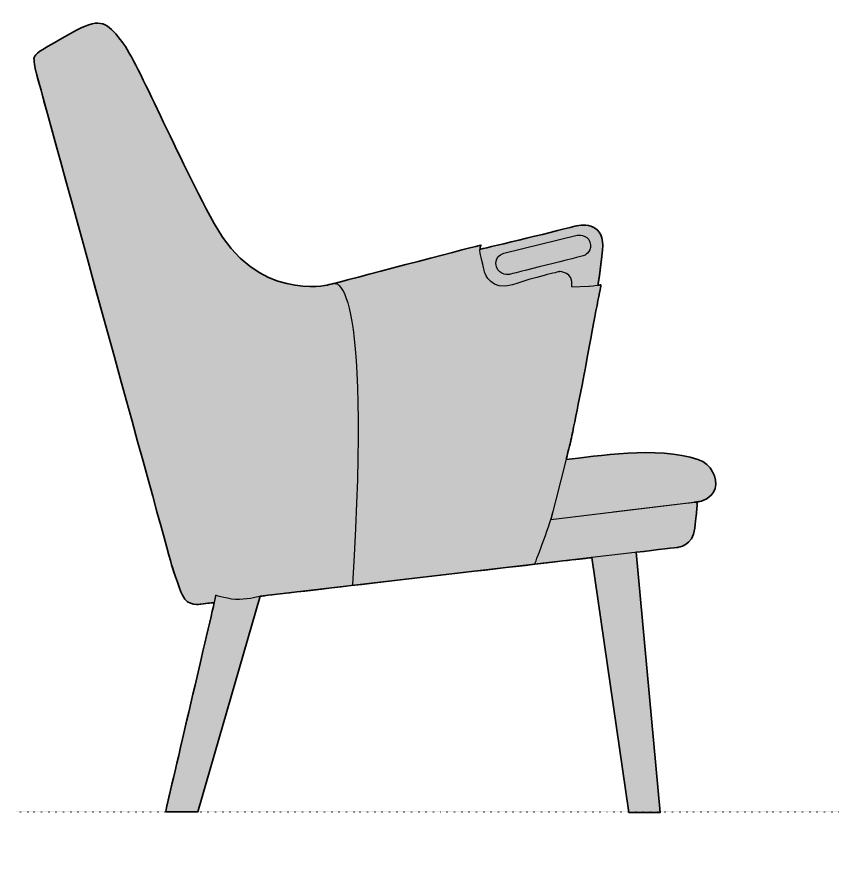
# Model space of a CAD drawing. Header units: millimetres. Extents: x 0 to 2150, y -1012 to 834.
# Drawn here: x 1287 to 2150, y -48 to 834 of the extents above; entities that cross this region are included whole.
import ezdxf

# ---------------------------------------------------------------- set-up
doc = ezdxf.new("R2010")
doc.units = ezdxf.units.MM
doc.linetypes.add('Dots', pattern=[1, 0, -1])
doc.layers.add('Blocks', color=7, linetype='Continuous')
doc.layers.add('Blocks$Fill', color=7, linetype='Continuous', true_color=0xffffff)
for name, color, linetype, lineweight, true_color in [('Blocks$Inner', 7, 'Continuous', 25, 0x007f00), ('Blocks$Outline', 7, 'Continuous', 35, 0xff3f3f), ('Groud', 7, 'Dots', 25, 0x243775)]:
    doc.layers.add(name, color=color, linetype=linetype, lineweight=lineweight, true_color=true_color)

# ---------------------------------------------------------------- blocks, each defined once
blk = doc.blocks.new('CH71 Side')
at = {"layer": 'Blocks$Fill', "extrusion": (0, 0, -1)}
blk.add_hatch(color=256, dxfattribs=at).paths.add_polyline_path([(148.15, 272.1), (123.12, -0.9), (155.86, -0.9), (194.85, 266.52), (194.86, 266.52), (542.87, 226), (608.11, 0), (608.6, 0), (642.08, 0), (642.08, 0.01), (590.92, 219.41), (605.15, 217.71), (605.15, 217.71), (605.31, 217.68), (605.49, 217.64), (605.75, 217.6), (606.07, 217.55), (606.45, 217.5), (606.89, 217.45), (607.38, 217.41), (607.91, 217.37), (608.5, 217.35), (609.12, 217.35), (609.78, 217.36), (610.47, 217.4), (610.82, 217.42), (611.19, 217.46), (611.56, 217.5), (611.93, 217.55), (612.31, 217.61), (612.69, 217.68), (613.08, 217.75), (613.47, 217.84), (613.87, 217.93), (614.27, 218.04), (614.67, 218.16), (615.07, 218.29), (615.47, 218.43), (615.87, 218.58), (616.28, 218.74), (616.68, 218.92), (617.08, 219.11), (617.48, 219.32), (617.88, 219.54), (618.27, 219.77), (618.67, 220.02), (619.06, 220.29), (619.44, 220.57), (619.82, 220.87), (620.2, 221.18), (620.57, 221.51), (620.94, 221.86), (621.29, 222.23), (621.65, 222.62), (621.99, 223.02), (622.33, 223.45), (622.65, 223.89), (622.97, 224.36), (623.28, 224.84), (623.58, 225.35), (623.87, 225.88), (624.15, 226.43), (624.42, 227), (625.13, 228.67), (625.92, 230.66), (627.69, 235.4), (631.49, 246.25), (636.19, 260.43), (778.7, 778.45), (778.7, 778.45), (779.01, 780.15), (779.64, 784.06), (779.93, 786.27), (780.04, 787.33), (780.13, 788.34), (780.15, 788.81), (780.17, 789.26), (780.17, 789.67), (780.17, 789.87), (780.17, 790.06), (780.16, 790.24), (780.14, 790.4), (780.13, 790.56), (780.11, 790.71), (780.1, 790.78), (780.09, 790.85), (780.07, 790.91), (780.06, 790.97), (780.04, 791.03), (780.03, 791.09), (780.02, 791.11), (780.01, 791.14), (780, 791.16), (779.99, 791.19), (779.86, 791.52), (779.71, 791.87), (779.62, 792.05), (779.54, 792.23), (779.44, 792.41), (779.34, 792.6), (779.24, 792.79), (779.12, 792.98), (779, 793.17), (778.87, 793.37), (778.74, 793.57), (778.59, 793.77), (778.44, 793.97), (778.27, 794.17), (778.1, 794.38), (777.91, 794.59), (777.72, 794.8), (777.51, 795.01), (777.29, 795.23), (777.06, 795.45), (776.82, 795.67), (776.56, 795.89), (776.29, 796.11), (776.01, 796.33), (775.71, 796.56), (775.4, 796.78), (775.07, 797.01), (774.73, 797.24), (774.37, 797.47), (774, 797.7), (758.14, 807.11), (735.38, 819.87), (733.01, 821.13), (730.76, 822.26), (728.6, 823.26), (726.54, 824.15), (725.55, 824.55), (724.58, 824.92), (723.63, 825.26), (722.71, 825.58), (721.8, 825.86), (720.92, 826.12), (720.06, 826.35), (719.21, 826.55), (718.38, 826.73), (717.58, 826.88), (716.79, 827.01), (716.01, 827.1), (715.26, 827.18), (714.51, 827.22), (713.79, 827.24), (713.08, 827.24), (712.72, 827.23), (712.38, 827.21), (712.03, 827.19), (711.69, 827.16), (711.36, 827.13), (711.02, 827.09), (710.69, 827.04), (710.36, 826.99), (710.04, 826.93), (709.71, 826.87), (709.39, 826.8), (709.07, 826.72), (708.76, 826.64), (708.45, 826.55), (708.14, 826.46), (707.83, 826.36), (707.52, 826.26), (707.22, 826.15), (706.92, 826.04), (706.62, 825.92), (706.32, 825.79), (706.03, 825.66), (705.44, 825.39), (704.87, 825.09), (704.29, 824.77), (703.73, 824.43), (703.17, 824.08), (702.61, 823.7), (702.06, 823.3), (701.5, 822.89), (700.96, 822.45), (700.41, 822), (699.87, 821.53), (699.32, 821.04), (698.78, 820.53), (697.69, 819.46), (696.59, 818.33), (695.48, 817.14), (694.35, 815.88), (689.59, 810.27), (688.78, 809.27), (687.94, 808.16), (687.07, 806.95), (686.17, 805.65), (684.28, 802.76), (682.29, 799.49), (680.19, 795.88), (677.98, 791.92), (673.26, 783.04), (607.37, 648.07), (591.12, 617.02), (589.02, 613.24), (586.88, 609.61), (584.7, 606.11), (582.48, 602.76), (580.23, 599.54), (577.94, 596.45), (575.62, 593.49), (573.28, 590.66), (570.91, 587.96), (568.52, 585.37), (566.1, 582.91), (563.67, 580.56), (561.23, 578.33), (558.77, 576.2), (556.29, 574.19), (553.81, 572.28), (551.33, 570.48), (548.84, 568.77), (546.34, 567.17), (543.85, 565.66), (541.37, 564.24), (538.89, 562.91), (536.41, 561.67), (533.95, 560.51), (531.5, 559.43), (529.07, 558.44), (526.65, 557.51), (524.26, 556.67), (521.89, 555.89), (519.54, 555.18), (517.22, 554.54), (514.93, 553.96), (512.67, 553.44), (510.45, 552.98), (508.27, 552.57), (506.12, 552.22), (504.02, 551.91), (501.96, 551.65), (499.95, 551.44), (497.99, 551.27), (494.22, 551.03), (490.68, 550.93), (487.38, 550.94), (484.35, 551.04), (481.61, 551.21), (479.17, 551.43), (477.05, 551.67), (475.27, 551.92), (473.85, 552.15), (472.82, 552.34), (471.98, 552.51), (471.97, 552.52), (471.97, 552.52), (465.69, 554.16), (465.66, 554.17), (465.62, 554.18), (465.57, 554.19), (465.52, 554.21), (465.47, 554.22), (465.4, 554.24), (465.34, 554.25), (465.26, 554.27), (311.21, 594.45), (311.21, 594.45), (311.31, 594.08), (311.54, 593.1), (311.68, 592.43), (311.82, 591.67), (311.95, 590.85), (312.01, 590.42), (312.06, 589.98), (271.45, 599.61), (212.47, 614.3), (212.01, 614.43), (211.53, 614.54), (210.52, 614.77), (209.45, 614.96), (208.33, 615.13), (207.16, 615.26), (206.56, 615.31), (205.96, 615.36), (205.34, 615.39), (204.72, 615.41), (204.08, 615.41), (203.45, 615.41), (202.81, 615.39), (202.17, 615.36), (201.52, 615.31), (200.87, 615.25), (200.22, 615.18), (199.57, 615.09), (198.92, 614.98), (198.27, 614.85), (197.63, 614.71), (196.98, 614.54), (196.34, 614.36), (195.71, 614.16), (195.08, 613.94), (194.46, 613.7), (193.85, 613.44), (193.55, 613.3), (193.24, 613.15), (192.95, 613), (192.65, 612.84), (192.35, 612.68), (192.06, 612.51), (191.78, 612.34), (191.49, 612.16), (191.21, 611.97), (190.93, 611.78), (190.65, 611.58), (190.38, 611.38), (190.11, 611.17), (189.84, 610.95), (189.58, 610.73), (189.32, 610.5), (189.07, 610.26), (188.82, 610.02), (188.57, 609.77), (188.33, 609.51), (188.09, 609.25), (187.85, 608.98), (187.63, 608.7), (187.4, 608.41), (187.18, 608.12), (186.97, 607.82), (186.76, 607.51), (186.55, 607.2), (186.35, 606.88), (186.16, 606.55), (185.97, 606.21), (185.78, 605.87), (185.61, 605.51), (185.43, 605.15), (185.27, 604.78), (185.11, 604.41), (184.95, 604.02), (184.8, 603.63), (184.66, 603.23), (184.53, 602.82), (184.4, 602.4), (184.28, 601.98), (184.16, 601.54), (184.05, 601.1), (183.95, 600.65), (183.85, 600.19), (183.77, 599.72), (183.69, 599.24), (183.61, 598.75), (183.55, 598.26), (183.44, 597.24), (183.36, 596.18), (183.32, 595.09), (183.3, 593.96), (183.32, 592.79), (183.38, 591.58), (183.47, 590.33), (183.6, 589.04), (187.11, 560.39), (188.02, 554.16), (188.36, 552.07), (187.11, 552.33), (186.11, 552.56), (185.08, 552.82), (201.08, 467.99), (210.27, 421.13), (216.76, 389.11), (216.76, 389.11), (221.76, 369.31), (175.65, 374.7), (166.47, 375.5), (157.08, 376.14), (147.55, 376.57), (137.95, 376.73), (133.15, 376.71), (128.37, 376.59), (123.6, 376.39), (118.87, 376.1), (114.18, 375.7), (109.55, 375.19), (104.97, 374.56), (100.47, 373.82), (96.04, 372.95), (91.71, 371.95), (89.58, 371.39), (87.48, 370.8), (85.4, 370.18), (83.35, 369.51), (82.7, 369.29), (82.06, 369.04), (81.43, 368.79), (80.81, 368.52), (80.2, 368.23), (79.6, 367.94), (79.01, 367.63), (78.43, 367.31), (77.87, 366.97), (77.31, 366.63), (76.77, 366.27), (76.23, 365.9), (75.71, 365.53), (75.2, 365.14), (74.7, 364.74), (74.22, 364.33), (73.74, 363.91), (73.28, 363.48), (72.82, 363.04), (72.38, 362.6), (71.95, 362.14), (71.54, 361.68), (71.13, 361.21), (70.74, 360.73), (70.36, 360.25), (69.99, 359.76), (69.63, 359.26), (69.28, 358.75), (68.95, 358.24), (68.63, 357.73), (68.32, 357.21), (68.03, 356.68), (67.74, 356.15), (67.47, 355.61), (67.21, 355.08), (66.97, 354.53), (66.73, 353.99), (66.51, 353.44), (66.3, 352.88), (66.11, 352.33), (65.93, 351.77), (65.76, 351.21), (65.6, 350.65), (65.46, 350.09), (65.33, 349.53), (65.21, 348.97), (65.11, 348.4), (65.02, 347.84), (64.94, 347.28), (64.88, 346.71), (64.83, 346.15), (64.79, 345.59), (64.77, 345.03), (64.76, 344.47), (64.77, 343.92), (64.78, 343.37), (64.82, 342.82), (64.86, 342.27), (64.92, 341.72), (65, 341.18), (65.08, 340.65), (65.19, 340.12), (65.3, 339.59), (65.43, 339.07), (65.58, 338.55), (65.74, 338.05), (65.91, 337.56), (66.1, 337.09), (66.3, 336.62), (66.52, 336.17), (66.75, 335.72), (66.98, 335.29), (67.23, 334.87), (67.49, 334.46), (67.76, 334.07), (68.04, 333.68), (68.33, 333.3), (68.63, 332.94), (68.93, 332.58), (69.25, 332.24), (69.56, 331.9), (69.89, 331.58), (70.22, 331.27), (70.55, 330.96), (70.89, 330.67), (71.24, 330.38), (71.58, 330.1), (71.93, 329.84), (72.28, 329.58), (72.64, 329.33), (72.99, 329.09), (73.35, 328.86), (74.06, 328.42), (74.76, 328.02), (75.46, 327.65), (76.15, 327.31), (76.81, 327.01), (77.46, 326.73), (78.08, 326.48), (78.66, 326.25), (79.22, 326.06), (79.73, 325.88), (80.62, 325.61), (81.3, 325.43), (81.74, 325.32), (81.89, 325.29), (81.89, 325.29), (87.34, 324.64), (86.9, 324.66), (86.49, 324.67), (86.11, 324.67), (85.93, 324.66), (85.77, 324.65), (85.61, 324.64), (85.54, 324.63), (85.47, 324.62), (85.4, 324.61), (85.34, 324.6), (85.28, 324.59), (85.23, 324.58), (85.2, 324.57), (85.17, 324.57), (85.15, 324.56), (85.12, 324.55), (85.1, 324.54), (85.08, 324.54), (85.06, 324.53), (85.04, 324.52), (85.02, 324.51), (85.01, 324.5), (85, 324.5), (84.99, 324.5), (84.98, 324.49), (84.98, 324.49), (84.97, 324.48), (84.96, 324.48), (84.95, 324.47), (84.95, 324.47), (84.94, 324.46), (84.93, 324.46), (84.93, 324.45), (84.92, 324.44), (84.91, 324.44), (84.87, 324.39), (84.83, 324.35), (84.79, 324.3), (84.75, 324.26), (84.71, 324.21), (84.67, 324.16), (84.64, 324.11), (84.6, 324.06), (84.57, 324.01), (84.54, 323.95), (84.51, 323.9), (84.48, 323.84), (84.45, 323.79), (84.43, 323.73), (84.4, 323.67), (84.38, 323.61), (84.36, 323.55), (84.33, 323.48), (84.31, 323.42), (84.3, 323.35), (84.28, 323.29), (84.26, 323.22), (84.25, 323.15), (84.23, 323.07), (84.22, 323), (84.21, 322.92), (84.19, 322.76), (84.17, 322.6), (84.16, 322.43), (84.15, 322.25), (84.14, 322.06), (84.14, 321.65), (84.16, 321.22), (84.18, 320.74), (84.27, 319.66), (86.7, 297.6), (86.8, 296.72), (86.92, 295.85), (87.06, 295.02), (87.22, 294.21), (87.39, 293.42), (87.58, 292.66), (87.79, 291.92), (88.02, 291.21), (88.26, 290.52), (88.52, 289.85), (88.78, 289.21), (89.07, 288.59), (89.36, 287.99), (89.67, 287.41), (89.98, 286.85), (90.31, 286.31), (90.65, 285.8), (90.99, 285.3), (91.35, 284.82), (91.71, 284.37), (92.08, 283.93), (92.45, 283.51), (92.84, 283.11), (93.22, 282.72), (93.61, 282.35), (94, 282), (94.4, 281.67), (94.8, 281.35), (95.2, 281.05), (95.6, 280.76), (96, 280.49), (96.39, 280.23), (96.79, 279.99), (97.19, 279.76), (97.58, 279.54), (97.97, 279.34), (98.36, 279.14), (98.74, 278.97), (99.11, 278.8), (99.48, 278.64), (99.84, 278.5), (100.2, 278.36), (100.88, 278.12), (101.52, 277.92), (102.12, 277.75), (102.67, 277.62), (103.16, 277.51), (103.6, 277.43), (103.97, 277.37), (104.26, 277.33), (104.48, 277.3), (104.66, 277.29), (104.66, 277.29), (104.66, 277.28)], flags=0)
at = {"layer": 'Blocks$Inner'}
for points in [[(-197.83, 551.04), (-215.75, 550.42)], [(-194.85, 266.52), (-155.86, -0.9), (-123.12, -0.9), (-148.15, 272.1)]]:
    blk.add_lwpolyline(points, dxfattribs=at)
for points, knots in [([(-215.69, 550.79), (-213.47, 566.83), (-228.74, 566.55), (-228.74, 566.55), (-228.74, 566.55), (-255.44, 560.39), (-277.83, 552.89), (-300.22, 545.38), (-307.16, 565.32), (-307.16, 565.32), (-307.16, 565.32), (-311.17, 582.94), (-311.95, 586), (-312.72, 589.06), (-311.21, 594.45), (-311.21, 594.45), (-311.21, 594.45), (-471.97, 552.52), (-471.97, 552.52), (-471.97, 552.52), (-546.82, 534.87), (-591.12, 617.02), (-635.41, 699.17), (-672.58, 789.91), (-689.59, 810.27), (-703.02, 826.35), (-709.53, 833.91), (-735.38, 819.87)], [0, 0, 0, 0, 1, 1, 1, 2, 2, 2, 3, 3, 3, 4, 4, 4, 5, 5, 5, 6, 6, 6, 7, 7, 7, 8, 8, 8, 9, 9, 9, 9]), ([(-779.99, 791.19), (-780.79, 789.16), (-778.7, 778.45), (-778.7, 778.45), (-778.7, 778.45), (-636.07, 259.97), (-636.07, 259.97)], [2, 2, 2, 2, 3, 3, 3, 4, 4, 4, 4]), ([(-286.94, 585.77), (-298.34, 582.94), (-294.83, 571.43), (-294.83, 571.43), (-291.61, 561.93), (-281.11, 563.66), (-281.11, 563.66), (-281.11, 563.66), (-204.69, 582.73), (-202.73, 583.49), (-200.77, 584.24), (-194.1, 589.14), (-196.68, 597.57), (-199.27, 606), (-210.28, 604.84), (-210.28, 604.84), (-210.28, 604.84), (-286.94, 585.77), (-286.94, 585.77)], [0, 0, 0, 0, 1, 1, 1, 2, 2, 2, 3, 3, 3, 4, 4, 4, 5, 5, 5, 6, 6, 6, 6]), ([(-185.08, 552.82), (-185.08, 552.82), (-190.99, 523.39), (-201.08, 467.99), (-204.68, 448.21), (-216.76, 389.11), (-216.76, 389.11), (-216.76, 389.11), (-237.6, 306.58), (-237.6, 306.58), (-237.6, 306.58), (-93.45, 323.91), (-93.45, 323.91), (-93.45, 323.91), (-85.67, 325.18), (-84.91, 324.44), (-83.96, 323.5), (-84.03, 322.02), (-84.39, 318.39), (-84.82, 314.01), (-85.66, 308.13), (-86.7, 297.6), (-88.61, 278.37), (-104.66, 277.29), (-104.66, 277.29), (-104.66, 277.29), (-194.85, 266.52), (-194.85, 266.52), (-194.85, 266.52), (-542.87, 226), (-542.87, 226)], [0, 0, 0, 0, 1, 1, 1, 2, 2, 2, 3, 3, 3, 4, 4, 4, 5, 5, 5, 6, 6, 6, 7, 7, 7, 8, 8, 8, 9, 9, 9, 10, 10, 10, 10]), ([(-172.39, 314.42), (-172.39, 314.42), (-81.89, 325.29), (-81.89, 325.29), (-81.89, 325.29), (-68.38, 327.98), (-65.43, 339.07)], [0, 0, 0, 0, 1, 1, 1, 2, 2, 2, 2]), ([(-605.15, 217.71), (-597.52, 218.69), (-590.76, 219.43), (-590.76, 219.43), (-590.76, 219.43), (-589.15, 226.98), (-589.15, 226.98), (-589.15, 226.98), (-642.08, 0), (-642.08, 0)], [2, 2, 2, 2, 2.5, 2.5, 2.5, 3.5, 3.5, 3.5, 4, 4, 4, 4]), ([(-608.11, 0), (-608.11, 0), (-542.87, 226), (-542.87, 226), (-542.87, 226), (-553.84, 222.82), (-564.63, 222.54)], [25, 25, 25, 25, 26, 26, 26, 27, 27, 27, 27])]:
    blk.add_open_spline(points, degree=3, knots=knots, dxfattribs=at)
for points, degree in [([(-735.38, 819.87), (-752.77, 810.43), (-765.81, 802.68), (-774, 797.7)], 3), ([(-774, 797.7), (-778.08, 795.22), (-779.31, 792.95), (-779.99, 791.19)], 3), ([(-312.06, 589.98), (-312.06, 589.98), (-236.96, 607.54), (-212.47, 614.3)], 3), ([(-212.47, 614.3), (-202.83, 616.97), (-180.47, 616.99), (-183.6, 589.04)], 3), ([(-183.6, 589.04), (-186.76, 560.8), (-188.36, 552.06), (-188.36, 552.06)], 3), ([(-465.76, 554.13), (-465.76, 554.13), (-425.01, 573.04), (-445.93, 238.46)], 3), ([(-185.08, 552.82), (-185.53, 552.7), (-191.84, 551.04), (-197.38, 551.04)], 3), ([(-83.35, 369.51), (-126.72, 384.06), (-190.46, 372.69), (-221.76, 369.31)], 3), ([(-65.43, 339.07), (-62.49, 350.15), (-69.31, 364.8), (-83.35, 369.51)], 3), ([(-254.73, 259.55), (-254.73, 259.55), (-239.82, 297.79), (-235.54, 314.72)], 3), ([(-636.21, 260.47), (-636.21, 260.47), (-628.03, 235.1), (-624.42, 227)], 3), ([(-624.42, 227), (-618.85, 214.53), (-605.15, 217.71), (-605.15, 217.71)], 3), ([(-564.63, 222.54), (-575.42, 222.26), (-589.15, 226.98), (-589.15, 226.98)], 3), ([(-642.08, 0), (-641.83, 0)], 1), ([(-641.83, 0), (-641.1, 0)], 1), ([(-641.1, 0), (-640.11, 0)], 1), ([(-640.11, 0), (-638.88, 0)], 1), ([(-638.88, 0), (-637.16, 0)], 1), ([(-637.16, 0), (-635.43, 0)], 1), ([(-635.43, 0), (-633.46, 0)], 1), ([(-633.46, 0), (-631.25, 0)], 1), ([(-631.25, 0), (-628.79, 0)], 1), ([(-628.79, 0), (-626.33, 0)], 1), ([(-626.33, 0), (-624.11, 0)], 1), ([(-624.11, 0), (-621.65, 0)], 1), ([(-621.65, 0), (-619.19, 0)], 1), ([(-619.19, 0), (-616.97, 0)], 1), ([(-616.97, 0), (-615, 0)], 1), ([(-615, 0), (-613.28, 0)], 1), ([(-613.28, 0), (-611.55, 0)], 1), ([(-611.55, 0), (-610.32, 0)], 1), ([(-610.32, 0), (-609.34, 0)], 1), ([(-609.34, 0), (-608.6, 0)], 1), ([(-608.6, 0), (-608.11, 0)], 1)]:
    blk.add_open_spline(points, degree=degree, dxfattribs=at)
at = {"layer": 'Blocks$Outline'}
blk.add_lwpolyline([(-148.15, 272.1), (-123.12, -0.9), (-155.86, -0.9), (-194.85, 266.52)], dxfattribs=at)
for points, knots in [([(-735.38, 819.87), (-709.53, 833.91), (-703.02, 826.35), (-689.59, 810.27), (-672.58, 789.91), (-635.41, 699.17), (-591.12, 617.02), (-546.82, 534.87), (-471.97, 552.52), (-471.97, 552.52), (-471.97, 552.52), (-469.69, 553.11), (-465.69, 554.16)], [-9, -9, -9, -9, -8, -8, -8, -7, -7, -7, -6, -6, -6, -5.881099, -5.881099, -5.881099, -5.881099]), ([(-636.19, 260.43), (-640.94, 277.7), (-778.7, 778.45), (-778.7, 778.45), (-778.7, 778.45), (-780.79, 789.16), (-779.99, 791.19), (-779.31, 792.95), (-778.08, 795.22), (-774, 797.7), (-765.81, 802.68), (-752.77, 810.43), (-735.38, 819.87)], [-3.982753, -3.982753, -3.982753, -3.982753, -3, -3, -3, -2, -2, -2, -1, -1, -1, 0, 0, 0, 0]), ([(-312.06, 589.98), (-312.06, 589.98), (-236.96, 607.54), (-212.47, 614.3), (-202.83, 616.97), (-180.47, 616.99), (-183.6, 589.04), (-186.69, 561.5), (-188.28, 552.5), (-188.36, 552.07)], [0, 0, 0, 0, 1, 1, 1, 2, 2, 2, 2.975136, 2.975136, 2.975136, 2.975136]), ([(-465.26, 554.27), (-434.84, 562.2), (-311.21, 594.45), (-311.21, 594.45), (-311.21, 594.45), (-311.81, 592.32), (-312.06, 589.98)], [-5.876967, -5.876967, -5.876967, -5.876967, -5, -5, -5, -4.371987, -4.371987, -4.371987, -4.371987]), ([(-185.08, 552.82), (-185.08, 552.82), (-190.99, 523.39), (-201.08, 467.99), (-204.68, 448.21), (-216.76, 389.11), (-216.76, 389.11), (-216.76, 389.11), (-218.87, 380.73), (-221.76, 369.31)], [0, 0, 0, 0, 1, 1, 1, 2, 2, 2, 2.318638, 2.318638, 2.318638, 2.318638]), ([(-221.76, 369.31), (-190.46, 372.69), (-126.72, 384.06), (-83.35, 369.51), (-69.31, 364.8), (-62.49, 350.15), (-65.43, 339.07), (-68.38, 327.98), (-81.89, 325.29), (-81.89, 325.29), (-81.89, 325.29), (-83.91, 325.05), (-87.34, 324.64)], [-4, -4, -4, -4, -3, -3, -3, -2, -2, -2, -1, -1, -1, -0.850664, -0.850664, -0.850664, -0.850664]), ([(-87.34, 324.64), (-86.13, 324.71), (-85.16, 324.68), (-84.91, 324.44), (-83.96, 323.5), (-84.03, 322.02), (-84.39, 318.39), (-84.82, 314.01), (-85.66, 308.13), (-86.7, 297.6), (-88.61, 278.37), (-104.66, 277.29), (-104.66, 277.29), (-104.66, 277.29), (-126.15, 274.72), (-148.15, 272.1)], [4.677411, 4.677411, 4.677411, 4.677411, 5, 5, 5, 6, 6, 6, 7, 7, 7, 8, 8, 8, 8.488137, 8.488137, 8.488137, 8.488137]), ([(-542.87, 226), (-542.87, 226), (-608.11, 0), (-608.11, 0), (-608.27, 0), (-608.44, 0), (-608.6, 0), (-608.85, 0), (-609.09, 0), (-609.34, 0), (-609.67, 0), (-610, 0), (-610.32, 0), (-610.73, 0), (-611.14, 0), (-611.55, 0), (-612.13, 0), (-612.7, 0), (-613.28, 0), (-613.85, 0), (-614.43, 0), (-615, 0), (-615.66, 0), (-616.31, 0), (-616.97, 0), (-617.71, 0), (-618.45, 0), (-619.19, 0), (-620.01, 0), (-620.83, 0), (-621.65, 0), (-622.47, 0), (-623.29, 0), (-624.11, 0), (-624.85, 0), (-625.59, 0), (-626.33, 0), (-627.15, 0), (-627.97, 0), (-628.79, 0), (-629.61, 0), (-630.43, 0), (-631.25, 0), (-631.99, 0), (-632.73, 0), (-633.46, 0), (-634.12, 0), (-634.78, 0), (-635.43, 0), (-636.01, 0), (-636.58, 0), (-637.16, 0), (-637.73, 0), (-638.31, 0), (-638.88, 0), (-639.29, 0), (-639.7, 0), (-640.11, 0), (-640.44, 0), (-640.77, 0), (-641.1, 0), (-641.34, 0), (-641.59, 0), (-641.83, 0), (-641.92, 0), (-642, 0), (-642.08, 0), (-642.08, 0), (-600.11, 179.99), (-590.92, 219.41)], [-26, -26, -26, -26, -25, -25, -25, -24, -24, -24, -23, -23, -23, -22, -22, -22, -21, -21, -21, -20, -20, -20, -19, -19, -19, -18, -18, -18, -17, -17, -17, -16, -16, -16, -15, -15, -15, -14, -14, -14, -13, -13, -13, -12, -12, -12, -11, -11, -11, -10, -10, -10, -9, -9, -9, -8, -8, -8, -7, -7, -7, -6, -6, -6, -5, -5, -5, -4, -4, -4, -3.55476, -3.55476, -3.55476, -3.55476]), ([(-194.85, 266.52), (-194.85, 266.52), (-286.66, 255.83), (-542.87, 226), (-542.87, 226)], [9, 9, 9, 9, 9.263787, 10, 10, 10, 10]), ([(-590.92, 219.41), (-591.98, 219.29), (-598.2, 218.6), (-605.15, 217.71), (-605.15, 217.71), (-618.85, 214.53), (-624.42, 227), (-627.95, 234.91), (-635.82, 259.27), (-636.19, 260.43)], [-2.45512, -2.45512, -2.45512, -2.45512, -2, -2, -2, -1, -1, -1, -0.023961, -0.023961, -0.023961, -0.023961])]:
    blk.add_open_spline(points, degree=3, knots=knots, dxfattribs=at)
for points in [[(-465.69, 554.16), (-465.61, 554.18), (-465.47, 554.23), (-465.26, 554.27)], [(-188.36, 552.07), (-186.54, 552.44), (-185.27, 552.77), (-185.08, 552.82)]]:
    blk.add_open_spline(points, degree=3, dxfattribs=at)

msp = doc.modelspace()

# ---------------------------------------------------------------- linework, layer by layer
at = {"layer": 'Groud'}
msp.add_lwpolyline([(1287.48, 0), (2150.5, 0)], dxfattribs=at)

# ---------------------------------------------------------------- block references
at = {"layer": 'Blocks'}
msp.add_blockref('CH71 Side', (2085.66, 0), dxfattribs=at)

doc.saveas('drawing.dxf')
